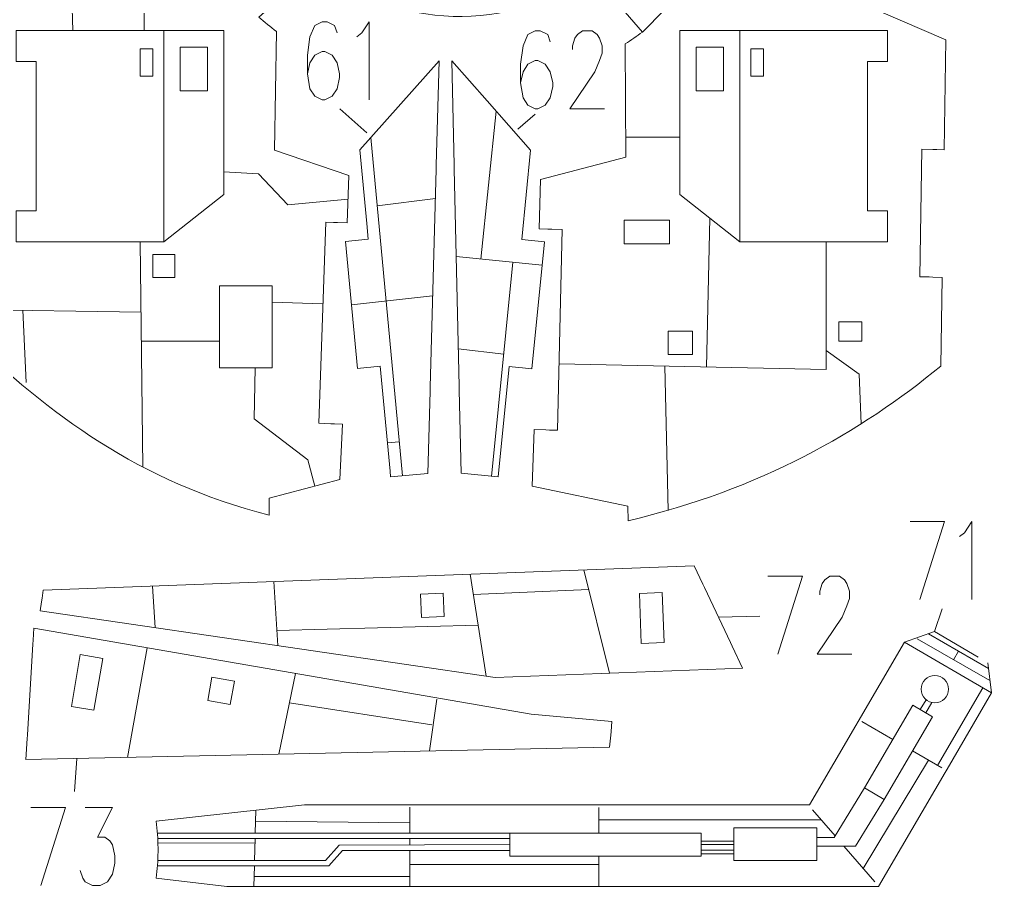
# Model space of a CAD drawing. Header units: millimetres. Extents: x -176 to 176, y -135 to 136.
# Drawn here: x 35 to 176.2, y -133.9 to -8 of the extents above; entities that cross this region are included whole.
import ezdxf

# ---------------------------------------------------------------- set-up
doc = ezdxf.new("R2010")
doc.units = ezdxf.units.MM
doc.header["$MEASUREMENT"] = 0
doc.layers.add('Layer 1', color=7, linetype='Continuous')

msp = doc.modelspace()

# ---------------------------------------------------------------- linework, layer by layer
at = {"layer": 'Layer 1', "color": 5, "lineweight": 9}
for points in [[(52.5604, -16.2255), (54.4124, -16.2255), (54.4124, -12.2567), (52.5604, -12.2567), (52.5604, -16.2255)], [(58.3812, -18.3422), (62.3498, -18.3422), (62.3498, -11.9922), (58.3812, -11.9922), (58.3812, -18.3422)], [(133.2897, -18.3422), (137.2583, -18.3422), (137.2583, -11.9922), (133.2897, -11.9922), (133.2897, -18.3422)], [(141.2271, -16.2255), (143.0791, -16.2255), (143.0791, -12.2567), (141.2271, -12.2567), (141.2271, -16.2255)], [(54.4112, -45.4492), (57.5862, -45.4492), (57.5862, -42.142), (54.4112, -42.142), (54.4112, -45.4492)], [(154.0268, -54.7098), (157.334, -54.7098), (157.334, -51.9316), (154.0268, -51.9316), (154.0268, -54.7098)], [(129.2221, -56.6568), (132.7855, -56.6568), (132.7855, -53.2626), (129.2221, -53.2626), (129.2221, -56.6568)]]:
    msp.add_lwpolyline(points, close=True, dxfattribs=at)
at = {"layer": 'Layer 1', "color": 1, "lineweight": 9}
for points in [[(122.8206, -40.5875), (129.4352, -40.5875), (129.4352, -37.1479), (122.8206, -37.1479), (122.8206, -40.5875)], [(64.0832, -58.5791), (71.756, -58.5791), (71.756, -46.6729), (64.0832, -46.6729), (64.0832, -58.5791)], [(138.7848, -130.1637), (150.8234, -130.1637), (150.8234, -125.4013), (138.7848, -125.4013), (138.7848, -130.1637)]]:
    msp.add_lwpolyline(points, close=True, dxfattribs=at)
msp.add_ellipse((167.9446, -105.2612), major_axis=(0, 1.9844), ratio=1, dxfattribs=at)
at = {"layer": 'Layer 1', "lineweight": 9}
for points, knots in [([(29.6059, 72.1408), (29.6059, 72.1408), (28.2142, 72.146), (28.2142, 72.146), (28.2142, 72.146), (28.2142, 72.146), (28.145, 62.8944), (28.145, 62.8944), (28.145, 62.8944), (28.145, 62.8944), (59.8657, 46.4313), (59.8657, 46.4313), (59.8657, 46.4313), (62.3753, 51.1569), (65.7219, 55.3896), (69.7406, 58.9222), (69.7406, 58.9222), (69.7406, 58.9222), (76.99, 50.5553), (76.99, 50.5553), (76.99, 50.5553), (64.4465, 39.466), (62.0916, 20.8043), (71.5188, 6.9679), (71.5188, 6.9679), (71.5188, 6.9679), (62.4633, 0.5986), (62.4633, 0.5986), (62.4633, 0.5986), (61.3093, 2.2802), (60.2726, 4.0397), (59.3612, 5.8641), (59.3612, 5.8641), (59.3612, 5.8641), (28.0161, -7.7834), (28.0161, -7.7834), (28.0161, -7.7834), (28.0161, -7.7834), (27.7834, -22.8261), (27.7834, -22.8261), (27.7834, -22.8261), (27.7834, -22.8261), (31.4616, -22.9497), (31.4616, -22.9497), (31.4616, -22.9497), (31.4616, -22.9497), (30.8392, -41.4668), (30.8392, -41.4668), (30.8392, -41.4668), (30.8392, -41.4668), (29.449, -41.4201), (29.449, -41.4201)], [0, 0, 0, 0, 0.07142857, 0.07142857, 0.07142857, 0.07142857, 0.14285714, 0.14285714, 0.14285714, 0.14285714, 0.21428571, 0.21428571, 0.21428571, 0.21428571, 0.28571429, 0.28571429, 0.28571429, 0.28571429, 0.35714286, 0.35714286, 0.35714286, 0.35714286, 0.42857143, 0.42857143, 0.42857143, 0.42857143, 0.5, 0.5, 0.5, 0.5, 0.57142857, 0.57142857, 0.57142857, 0.57142857, 0.64285714, 0.64285714, 0.64285714, 0.64285714, 0.71428571, 0.71428571, 0.71428571, 0.71428571, 0.78571429, 0.78571429, 0.78571429, 0.78571429, 0.85714286, 0.85714286, 0.85714286, 0.85714286, 1, 1, 1, 1]), ([(168.2362, -26.8958), (168.2362, -26.8958), (169.298, -26.9315), (169.298, -26.9315), (169.298, -26.9315), (169.298, -26.9315), (169.545, -10.9596), (169.545, -10.9596), (169.545, -10.9596), (169.545, -10.9596), (137.0921, 3.1008), (137.0921, 3.1008), (137.0921, 3.1008), (136.4319, 1.9852), (135.7229, 0.8991), (134.9674, -0.1542), (134.9674, -0.1542), (134.9674, -0.1542), (126.1698, 6.5769), (126.1698, 6.5769), (126.1698, 6.5769), (135.1253, 19.3494), (134.0107, 36.6116), (123.4644, 48.1057), (123.4644, 48.1057), (123.4644, 48.1057), (131.7478, 55.4514), (131.7478, 55.4514), (131.7478, 55.4514), (134.551, 52.3683), (136.9055, 48.904), (138.7407, 45.1629), (138.7407, 45.1629), (138.7407, 45.1629), (174.7531, 61.1129), (174.7531, 61.1129), (174.7531, 61.1129), (174.7531, 61.1129), (174.7918, 71.6063), (174.7918, 71.6063), (174.7918, 71.6063), (174.7918, 71.6063), (173.4923, 71.6111), (173.4923, 71.6111)], [0, 0, 0, 0, 0.08333333, 0.08333333, 0.08333333, 0.08333333, 0.16666667, 0.16666667, 0.16666667, 0.16666667, 0.25, 0.25, 0.25, 0.25, 0.33333333, 0.33333333, 0.33333333, 0.33333333, 0.41666667, 0.41666667, 0.41666667, 0.41666667, 0.5, 0.5, 0.5, 0.5, 0.58333333, 0.58333333, 0.58333333, 0.58333333, 0.66666667, 0.66666667, 0.66666667, 0.66666667, 0.75, 0.75, 0.75, 0.75, 0.83333333, 0.83333333, 0.83333333, 0.83333333, 1, 1, 1, 1]), ([(81.197, -37.5037), (81.197, -37.5037), (82.6389, -37.5522), (82.6389, -37.5522), (82.6389, -37.5522), (82.6389, -37.5522), (82.871, -30.6482), (82.871, -30.6482), (82.871, -30.6482), (82.871, -30.6482), (72.0952, -26.9554), (72.0952, -26.9554), (72.0952, -26.9554), (72.0952, -26.9554), (72.3615, -9.738), (72.3615, -9.738), (72.3615, -9.738), (71.476, -9.0722), (70.6158, -8.3733), (69.7827, -7.6429), (69.7827, -7.6429), (69.7827, -7.6429), (78.1531, -0.22), (78.1531, -0.22), (78.1531, -0.22), (89.7511, -9.5469), (106.1161, -10.0399), (118.2391, -1.4062), (118.2391, -1.4062), (118.2391, -1.4062), (125.4854, -9.822), (125.4854, -9.822), (125.4854, -9.822), (124.6787, -10.4247), (123.8517, -10.9996), (123.0059, -11.5459), (123.0059, -11.5459), (123.0059, -11.5459), (123.1003, -27.9805), (123.1003, -27.9805), (123.1003, -27.9805), (123.1003, -27.9805), (110.6803, -31.2559), (110.6803, -31.2559), (110.6803, -31.2559), (110.6803, -31.2559), (110.5039, -38.3965), (110.5039, -38.3965), (110.5039, -38.3965), (110.5039, -38.3965), (111.7584, -38.4275), (111.7584, -38.4275)], [0, 0, 0, 0, 0.07142857, 0.07142857, 0.07142857, 0.07142857, 0.14285714, 0.14285714, 0.14285714, 0.14285714, 0.21428571, 0.21428571, 0.21428571, 0.21428571, 0.28571429, 0.28571429, 0.28571429, 0.28571429, 0.35714286, 0.35714286, 0.35714286, 0.35714286, 0.42857143, 0.42857143, 0.42857143, 0.42857143, 0.5, 0.5, 0.5, 0.5, 0.57142857, 0.57142857, 0.57142857, 0.57142857, 0.64285714, 0.64285714, 0.64285714, 0.64285714, 0.71428571, 0.71428571, 0.71428571, 0.71428571, 0.78571429, 0.78571429, 0.78571429, 0.78571429, 0.85714286, 0.85714286, 0.85714286, 0.85714286, 1, 1, 1, 1]), ([(95.5625, -29.1734), (95.5625, -29.1734), (95.9828, -14.018), (95.9828, -14.018), (95.9828, -14.018), (95.9828, -14.018), (84.4696, -26.9167), (84.4696, -26.9167), (84.4696, -26.9167), (84.4696, -26.9167), (85.4721, -37.6081), (85.4721, -37.6081), (85.4721, -37.6081), (85.4721, -37.6081), (85.6889, -39.92), (85.6889, -39.92), (85.6889, -39.92), (85.6889, -39.92), (82.4014, -40.2282), (82.4014, -40.2282), (82.4014, -40.2282), (82.4014, -40.2282), (84.1311, -58.6748), (84.1311, -58.6748), (84.1311, -58.6748), (84.1311, -58.6748), (85.495, -58.5469), (85.495, -58.5469)], [0, 0, 0, 0, 0.125, 0.125, 0.125, 0.125, 0.25, 0.25, 0.25, 0.25, 0.375, 0.375, 0.375, 0.375, 0.5, 0.5, 0.5, 0.5, 0.625, 0.625, 0.625, 0.625, 0.75, 0.75, 0.75, 0.75, 1, 1, 1, 1]), ([(108.066, -58.5863), (108.066, -58.5863), (109.4292, -58.7215), (109.4292, -58.7215), (109.4292, -58.7215), (109.4292, -58.7215), (111.2581, -40.2813), (111.2581, -40.2813), (111.2581, -40.2813), (111.2581, -40.2813), (107.9722, -39.9554), (107.9722, -39.9554), (107.9722, -39.9554), (107.9722, -39.9554), (109.2615, -26.9565), (109.2615, -26.9565), (109.2615, -26.9565), (109.2615, -26.9565), (102.9614, -19.8206), (102.9614, -19.8206), (102.9614, -19.8206), (102.9614, -19.8206), (97.8178, -13.9944), (97.8178, -13.9944), (97.8178, -13.9944), (97.8178, -13.9944), (98.157, -29.1733), (98.157, -29.1733)], [0, 0, 0, 0, 0.125, 0.125, 0.125, 0.125, 0.25, 0.25, 0.25, 0.25, 0.375, 0.375, 0.375, 0.375, 0.5, 0.5, 0.5, 0.5, 0.625, 0.625, 0.625, 0.625, 0.75, 0.75, 0.75, 0.75, 1, 1, 1, 1]), ([(167.1065, -45.396), (167.1065, -45.396), (165.7635, -45.3508), (165.7635, -45.3508), (165.7635, -45.3508), (165.7635, -45.3508), (166.05, -26.8224), (166.05, -26.8224), (166.05, -26.8224), (166.05, -26.8224), (167.6741, -26.877), (167.6741, -26.877)], [0, 0, 0, 0, 0.25, 0.25, 0.25, 0.25, 0.5, 0.5, 0.5, 0.5, 1, 1, 1, 1]), ([(80.2306, -66.7116), (80.2306, -66.7116), (78.5254, -66.6364), (78.5254, -66.6364), (78.5254, -66.6364), (78.5254, -66.6364), (79.5065, -37.4469), (79.5065, -37.4469), (79.5065, -37.4469), (79.5065, -37.4469), (80.6352, -37.4848), (80.6352, -37.4848)], [0, 0, 0, 0, 0.25, 0.25, 0.25, 0.25, 0.5, 0.5, 0.5, 0.5, 1, 1, 1, 1]), ([(112.3204, -38.4414), (112.3204, -38.4414), (113.8643, -38.4795), (113.8643, -38.4795), (113.8643, -38.4795), (113.8643, -38.4795), (113.1435, -67.6664), (113.1435, -67.6664), (113.1435, -67.6664), (113.1435, -67.6664), (112.0227, -67.6287), (112.0227, -67.6287)], [0, 0, 0, 0, 0.25, 0.25, 0.25, 0.25, 0.5, 0.5, 0.5, 0.5, 1, 1, 1, 1]), ([(28.8871, -41.4012), (28.8871, -41.4012), (27.4969, -41.3545), (27.4969, -41.3545), (27.4969, -41.3545), (27.4969, -41.3545), (27.3064, -53.6751), (27.3064, -53.6751), (27.3064, -53.6751), (39.3225, -65.3662), (52.4088, -75.1355), (71.275, -79.9955), (71.275, -79.9955), (71.275, -79.9955), (71.3131, -77.5298), (71.3131, -77.5298), (71.3131, -77.5298), (71.3131, -77.5298), (81.5816, -74.8217), (81.5816, -74.8217), (81.5816, -74.8217), (81.5816, -74.8217), (81.9357, -66.7867), (81.9357, -66.7867), (81.9357, -66.7867), (81.9357, -66.7867), (80.7922, -66.7363), (80.7922, -66.7363)], [0, 0, 0, 0, 0.125, 0.125, 0.125, 0.125, 0.25, 0.25, 0.25, 0.25, 0.375, 0.375, 0.375, 0.375, 0.5, 0.5, 0.5, 0.5, 0.625, 0.625, 0.625, 0.625, 0.75, 0.75, 0.75, 0.75, 1, 1, 1, 1]), ([(111.4608, -67.6099), (111.4608, -67.6099), (109.778, -67.5533), (109.778, -67.5533), (109.778, -67.5533), (109.778, -67.5533), (109.5022, -75.7603), (109.5022, -75.7603), (109.5022, -75.7603), (109.5022, -75.7603), (123.3916, -78.6708), (123.3916, -78.6708), (123.3916, -78.6708), (123.3916, -78.6708), (123.4039, -80.8015), (123.4039, -80.8015), (123.4039, -80.8015), (142.6577, -76.2701), (157.1656, -67.9188), (168.8125, -58.3273), (168.8125, -58.3273), (168.8125, -58.3273), (169.0115, -45.46), (169.0115, -45.46), (169.0115, -45.46), (169.0115, -45.46), (167.6685, -45.4148), (167.6685, -45.4148)], [0, 0, 0, 0, 0.125, 0.125, 0.125, 0.125, 0.25, 0.25, 0.25, 0.25, 0.375, 0.375, 0.375, 0.375, 0.5, 0.5, 0.5, 0.5, 0.625, 0.625, 0.625, 0.625, 0.75, 0.75, 0.75, 0.75, 1, 1, 1, 1]), ([(86.0548, -58.4944), (86.0548, -58.4944), (87.4187, -58.3665), (87.4187, -58.3665), (87.4187, -58.3665), (87.4187, -58.3665), (88.8474, -73.6019), (88.8474, -73.6019), (88.8474, -73.6019), (88.8474, -73.6019), (88.9241, -74.4205), (88.9241, -74.4205), (88.9241, -74.4205), (88.9241, -74.4205), (94.3217, -73.9143), (94.3217, -73.9143), (94.3217, -73.9143), (94.3217, -73.9143), (94.6534, -61.9545), (94.6534, -61.9545)], [0, 0, 0, 0, 0.16666667, 0.16666667, 0.16666667, 0.16666667, 0.33333333, 0.33333333, 0.33333333, 0.33333333, 0.5, 0.5, 0.5, 0.5, 0.66666667, 0.66666667, 0.66666667, 0.66666667, 1, 1, 1, 1]), ([(98.8869, -61.8339), (98.8869, -61.8339), (99.1567, -73.9089), (99.1567, -73.9089), (99.1567, -73.9089), (99.1567, -73.9089), (104.5516, -74.4439), (104.5516, -74.4439), (104.5516, -74.4439), (104.5516, -74.4439), (106.1433, -58.3956), (106.1433, -58.3956), (106.1433, -58.3956), (106.1433, -58.3956), (107.5066, -58.5308), (107.5066, -58.5308)], [0, 0, 0, 0, 0.2, 0.2, 0.2, 0.2, 0.4, 0.4, 0.4, 0.4, 0.6, 0.6, 0.6, 0.6, 1, 1, 1, 1]), ([(134.2684, -89.9912), (134.2684, -89.9912), (133.0247, -87.3493), (133.0247, -87.3493), (133.0247, -87.3493), (133.0247, -87.3493), (38.4977, -90.8984), (38.4977, -90.8984), (38.4977, -90.8984), (38.4977, -90.8984), (38.3327, -92.0222), (38.3327, -92.0222)], [0, 0, 0, 0, 0.25, 0.25, 0.25, 0.25, 0.5, 0.5, 0.5, 0.5, 1, 1, 1, 1]), ([(93.2917, -91.451), (93.2917, -91.451), (96.5685, -91.3277), (96.5685, -91.3277), (96.5685, -91.3277), (96.5685, -91.3277), (96.6964, -94.726), (96.6964, -94.726), (96.6964, -94.726), (96.6964, -94.726), (93.4196, -94.8492), (93.4196, -94.8492), (93.4196, -94.8492), (93.4196, -94.8492), (93.2917, -91.451), (93.2917, -91.451)], [0, 0, 0, 0, 0.2, 0.2, 0.2, 0.2, 0.4, 0.4, 0.4, 0.4, 0.6, 0.6, 0.6, 0.6, 1, 1, 1, 1]), ([(125.0451, -91.3603), (125.0451, -91.3603), (128.3777, -91.2339), (128.3777, -91.2339), (128.3777, -91.2339), (128.3777, -91.2339), (128.6528, -98.4885), (128.6528, -98.4885), (128.6528, -98.4885), (128.6528, -98.4885), (125.3202, -98.6148), (125.3202, -98.6148), (125.3202, -98.6148), (125.3202, -98.6148), (125.0451, -91.3603), (125.0451, -91.3603)], [0, 0, 0, 0, 0.2, 0.2, 0.2, 0.2, 0.4, 0.4, 0.4, 0.4, 0.6, 0.6, 0.6, 0.6, 1, 1, 1, 1]), ([(138.2689, -98.4893), (138.2689, -98.4893), (134.5162, -90.5176), (134.5162, -90.5176), (134.5162, -90.5176), (134.5162, -90.5176), (138.2689, -98.4893), (138.2689, -98.4893)], [0, 0, 0, 0, 0.33333333, 0.33333333, 0.33333333, 0.33333333, 1, 1, 1, 1]), ([(38.251, -92.5784), (38.251, -92.5784), (38.0616, -93.8682), (38.0616, -93.8682), (38.0616, -93.8682), (38.0616, -93.8682), (104.0954, -103.5654), (104.0954, -103.5654), (104.0954, -103.5654), (104.0954, -103.5654), (140.0223, -102.214), (140.0223, -102.214), (140.0223, -102.214), (140.0223, -102.214), (138.5167, -99.0157), (138.5167, -99.0157)], [0, 0, 0, 0, 0.2, 0.2, 0.2, 0.2, 0.4, 0.4, 0.4, 0.4, 0.6, 0.6, 0.6, 0.6, 1, 1, 1, 1]), ([(120.9442, -111.3957), (120.9442, -111.3957), (121.0752, -109.9595), (121.0752, -109.9595), (121.0752, -109.9595), (121.0752, -109.9595), (109.3375, -108.8889), (109.3375, -108.8889), (109.3375, -108.8889), (109.3375, -108.8889), (37.1449, -96.4149), (37.1449, -96.4149), (37.1449, -96.4149), (37.1449, -96.4149), (37.0385, -98.14), (37.0385, -98.14), (37.0385, -98.14), (37.0385, -98.14), (37.1449, -96.4149), (37.1449, -96.4149)], [0, 0, 0, 0, 0.16666667, 0.16666667, 0.16666667, 0.16666667, 0.33333333, 0.33333333, 0.33333333, 0.33333333, 0.5, 0.5, 0.5, 0.5, 0.66666667, 0.66666667, 0.66666667, 0.66666667, 1, 1, 1, 1]), ([(174.2325, -100.6103), (174.2325, -100.6103), (167.8876, -96.9059), (167.8876, -96.9059), (167.8876, -96.9059), (167.8876, -96.9059), (163.5528, -98.4238), (163.5528, -98.4238), (163.5528, -98.4238), (163.5528, -98.4238), (149.7426, -122.0556), (149.7426, -122.0556), (149.7426, -122.0556), (149.7426, -122.0556), (76.4289, -122.0556), (76.4289, -122.0556), (76.4289, -122.0556), (76.4289, -122.0556), (54.9036, -124.444), (54.9036, -124.444)], [0, 0, 0, 0, 0.16666667, 0.16666667, 0.16666667, 0.16666667, 0.33333333, 0.33333333, 0.33333333, 0.33333333, 0.5, 0.5, 0.5, 0.5, 0.66666667, 0.66666667, 0.66666667, 0.66666667, 1, 1, 1, 1]), ([(42.6032, -107.8011), (42.6032, -107.8011), (43.8518, -100.2144), (43.8518, -100.2144), (43.8518, -100.2144), (43.8518, -100.2144), (47.1597, -100.8012), (47.1597, -100.8012), (47.1597, -100.8012), (47.1597, -100.8012), (45.8238, -108.3311), (45.8238, -108.3311), (45.8238, -108.3311), (45.8238, -108.3311), (42.6032, -107.8011), (42.6032, -107.8011)], [0, 0, 0, 0, 0.2, 0.2, 0.2, 0.2, 0.4, 0.4, 0.4, 0.4, 0.6, 0.6, 0.6, 0.6, 1, 1, 1, 1]), ([(169.7253, -116.861), (169.7253, -116.861), (176.1856, -105.8063), (176.1856, -105.8063), (176.1856, -105.8063), (176.1856, -105.8063), (175.6354, -101.4294), (175.6354, -101.4294)], [0, 0, 0, 0, 0.33333333, 0.33333333, 0.33333333, 0.33333333, 1, 1, 1, 1]), ([(66.2429, -104.1089), (66.2429, -104.1089), (65.6406, -107.5041), (65.6406, -107.5041), (65.6406, -107.5041), (65.6406, -107.5041), (62.3725, -106.9242), (62.3725, -106.9242), (62.3725, -106.9242), (62.3725, -106.9242), (62.9749, -103.5292), (62.9749, -103.5292), (62.9749, -103.5292), (62.9749, -103.5292), (66.2429, -104.1089), (66.2429, -104.1089)], [0, 0, 0, 0, 0.2, 0.2, 0.2, 0.2, 0.4, 0.4, 0.4, 0.4, 0.6, 0.6, 0.6, 0.6, 1, 1, 1, 1]), ([(164.7489, -107.587), (164.7489, -107.587), (167.6106, -109.2593), (167.6106, -109.2593), (167.6106, -109.2593), (167.6106, -109.2593), (160.5948, -121.2645), (160.5948, -121.2645), (160.5948, -121.2645), (160.5948, -121.2645), (157.7331, -119.5922), (157.7331, -119.5922), (157.7331, -119.5922), (157.7331, -119.5922), (164.7489, -107.587), (164.7489, -107.587)], [0, 0, 0, 0, 0.2, 0.2, 0.2, 0.2, 0.4, 0.4, 0.4, 0.4, 0.6, 0.6, 0.6, 0.6, 1, 1, 1, 1]), ([(36.1559, -112.4484), (36.1559, -112.4484), (35.9694, -115.4723), (35.9694, -115.4723), (35.9694, -115.4723), (35.9694, -115.4723), (120.7347, -113.6933), (120.7347, -113.6933), (120.7347, -113.6933), (120.7347, -113.6933), (120.8931, -111.9556), (120.8931, -111.9556)], [0, 0, 0, 0, 0.25, 0.25, 0.25, 0.25, 0.5, 0.5, 0.5, 0.5, 1, 1, 1, 1]), ([(119.4545, -133.9291), (119.4545, -133.9291), (159.7508, -133.9291), (159.7508, -133.9291), (159.7508, -133.9291), (159.7508, -133.9291), (169.4416, -117.3464), (169.4416, -117.3464)], [0, 0, 0, 0, 0.33333333, 0.33333333, 0.33333333, 0.33333333, 1, 1, 1, 1]), ([(106.2473, -129.4919), (106.2473, -129.4919), (106.2473, -126.1878), (106.2473, -126.1878), (106.2473, -126.1878), (106.2473, -126.1878), (134.0309, -126.1878), (134.0309, -126.1878), (134.0309, -126.1878), (134.0309, -126.1878), (134.0309, -129.4919), (134.0309, -129.4919), (134.0309, -129.4919), (134.0309, -129.4919), (106.2473, -129.4919), (106.2473, -129.4919)], [0, 0, 0, 0, 0.2, 0.2, 0.2, 0.2, 0.4, 0.4, 0.4, 0.4, 0.6, 0.6, 0.6, 0.6, 1, 1, 1, 1]), ([(54.9036, -132.7262), (54.9036, -132.7262), (65.1454, -133.9291), (65.1454, -133.9291), (65.1454, -133.9291), (65.1454, -133.9291), (118.8923, -133.9291), (118.8923, -133.9291)], [0, 0, 0, 0, 0.33333333, 0.33333333, 0.33333333, 0.33333333, 1, 1, 1, 1])]:
    msp.add_open_spline(points, degree=3, knots=knots, dxfattribs=at)
at = {"layer": 'Layer 1', "color": 5, "lineweight": 9}
for points in [[(53.1259, 3.1493), (53.1259, 3.1493), (53.1259, -9.6109), (53.1259, -9.6109)], [(125.4854, -9.822), (125.4854, -9.822), (134.9674, -0.1542), (134.9674, -0.1542)], [(42.7849, -9.6109), (42.7849, -9.6109), (42.5492, -1.4557), (42.5492, -1.4557)], [(102.0554, -42.7854), (102.0554, -42.7854), (104.268, -21.3003), (104.268, -21.3003)], [(86.0511, -25.1449), (86.0511, -25.1449), (90.6571, -74.2579), (90.6571, -74.2579)], [(123.0839, -25.1083), (123.0839, -25.1083), (130.9086, -25.1083), (130.9086, -25.1083)], [(86.9805, -35.0548), (86.9805, -35.0548), (95.4291, -33.9836), (95.4291, -33.9836)], [(135.2743, -36.863), (135.2743, -36.863), (134.8188, -58.4777), (134.8188, -58.4777)], [(52.5741, -40.3026), (52.5741, -40.3026), (52.9562, -73.0166), (52.9562, -73.0166)], [(98.4533, -42.4282), (98.4533, -42.4282), (110.9226, -43.6648), (110.9226, -43.6648)], [(106.6795, -43.2439), (106.6795, -43.2439), (103.5949, -74.349), (103.5949, -74.349)], [(71.756, -49.0539), (71.756, -49.0539), (79.1081, -49.301), (79.1081, -49.301)], [(83.2663, -49.4515), (83.2663, -49.4515), (95.0368, -48.1316), (95.0368, -48.1316)], [(52.6933, -50.503), (52.6933, -50.503), (27.3616, -50.1113), (27.3616, -50.1113)], [(35.5131, -50.2373), (35.5131, -50.2373), (36.038, -60.6956), (36.038, -60.6956)], [(52.7428, -54.7388), (52.7428, -54.7388), (64.0831, -54.7388), (64.0831, -54.7388)], [(105.353, -56.6204), (105.353, -56.6204), (98.7523, -55.8095), (98.7523, -55.8095)], [(128.7595, -58.3499), (128.7595, -58.3499), (129.2504, -79.2888), (129.2504, -79.2888)], [(90.1936, -69.3147), (90.1936, -69.3147), (88.4607, -69.4772), (88.4607, -69.4772)], [(100.4716, -88.5737), (100.4716, -88.5737), (102.8261, -103.3789), (102.8261, -103.3789)], [(117.0095, -87.9517), (117.0095, -87.9517), (120.7052, -102.9406), (120.7052, -102.9406)], [(54.3586, -90.3082), (54.3586, -90.3082), (54.7264, -96.3154), (54.7264, -96.3154)], [(71.9632, -89.6461), (71.9632, -89.6461), (72.5338, -98.9305), (72.5338, -98.9305)], [(100.9421, -91.532), (100.9421, -91.532), (117.7074, -90.7818), (117.7074, -90.7818)], [(72.3986, -96.7291), (72.3986, -96.7291), (101.6489, -95.9763), (101.6489, -95.9763)], [(167.0248, -97.208), (167.0248, -97.208), (175.7375, -102.2408), (175.7375, -102.2408)], [(175.9478, -104.0194), (175.9478, -104.0194), (165.3952, -97.9425), (165.3952, -97.9425)], [(53.5616, -99.2514), (53.5616, -99.2514), (50.7249, -115.1626), (50.7249, -115.1626)], [(171.3812, -99.7244), (171.3812, -99.7244), (170.6611, -100.9749), (170.6611, -100.9749)], [(75.1215, -102.9767), (75.1215, -102.9767), (72.6923, -114.7015), (72.6923, -114.7015)], [(168.3557, -116.34), (168.3557, -116.34), (174.9377, -105.077), (174.9377, -105.077)], [(74.2334, -107.2633), (74.2334, -107.2633), (94.9135, -110.4198), (94.9135, -110.4198)], [(95.621, -106.6944), (95.621, -106.6944), (94.5611, -114.2212), (94.5611, -114.2212)], [(166.6769, -106.788), (166.6769, -106.788), (165.8381, -108.2234), (165.8381, -108.2234)], [(167.5142, -107.1988), (167.5142, -107.1988), (166.6412, -108.6927), (166.6412, -108.6927)], [(157.3397, -109.9558), (157.3397, -109.9558), (161.8403, -112.5641), (161.8403, -112.5641)], [(164.708, -114.2261), (164.708, -114.2261), (168.9814, -116.7027), (168.9814, -116.7027)], [(167.0081, -115.559), (167.0081, -115.559), (157.5661, -131.2879), (157.5661, -131.2879)], [(91.7229, -122.3912), (91.7229, -122.3912), (91.7229, -126.1837), (91.7229, -126.1837)], [(119.1734, -122.4574), (119.1734, -122.4574), (119.1734, -126.1878), (119.1734, -126.1878)], [(150.1959, -122.7881), (150.1959, -122.7881), (153.4735, -126.5681), (153.4735, -126.5681)], [(69.3603, -122.8399), (69.3603, -122.8399), (69.2723, -126.1773), (69.2723, -126.1773)], [(91.7229, -124.6731), (91.7229, -124.6731), (69.318, -124.4447), (69.318, -124.4447)], [(151.4512, -124.2358), (151.4512, -124.2358), (119.1734, -124.2358), (119.1734, -124.2358)], [(69.2522, -126.9393), (69.2522, -126.9393), (69.1673, -130.1586), (69.1673, -130.1586)], [(91.7229, -126.9457), (91.7229, -126.9457), (91.7229, -127.8831), (91.7229, -127.8831)], [(69.2335, -127.6496), (69.2335, -127.6496), (55.1476, -127.5834), (55.1476, -127.5834)], [(138.7848, -127.3194), (138.7848, -127.3194), (134.0309, -127.3194), (134.0309, -127.3194)], [(134.0309, -127.8398), (134.0309, -127.8398), (138.7848, -127.8398), (138.7848, -127.8398)], [(154.7558, -128.047), (154.7558, -128.047), (159.2579, -133.2392), (159.2579, -133.2392)], [(91.7229, -128.6758), (91.7229, -128.6758), (91.7229, -133.9291), (91.7229, -133.9291)], [(119.1734, -129.4919), (119.1734, -129.4919), (119.1734, -133.9291), (119.1734, -133.9291)], [(134.0309, -128.6421), (134.0309, -128.6421), (138.7848, -128.6421), (138.7848, -128.6421)], [(138.7848, -129.1713), (138.7848, -129.1713), (134.0309, -129.1713), (134.0309, -129.1713)], [(69.1472, -130.9204), (69.1472, -130.9204), (69.0679, -133.9291), (69.0679, -133.9291)], [(91.7229, -130.7254), (91.7229, -130.7254), (119.1734, -130.7254), (119.1734, -130.7254)], [(69.107, -132.4479), (69.107, -132.4479), (91.7229, -132.4479), (91.7229, -132.4479)]]:
    msp.add_open_spline(points, degree=3, dxfattribs=at)
at = {"layer": 'Layer 1', "color": 1, "lineweight": 9}
for points, knots in [([(81.1585, -9.953), (81.1585, -9.953), (80.803, -8.8848), (80.803, -8.8848), (80.803, -8.8848), (80.803, -8.8848), (79.7257, -8.3346), (79.7257, -8.3346), (79.7257, -8.3346), (79.7257, -8.3346), (79.0039, -8.3346), (79.0039, -8.3346), (79.0039, -8.3346), (79.0039, -8.3346), (77.9266, -8.8848), (77.9266, -8.8848), (77.9266, -8.8848), (77.9266, -8.8848), (77.2155, -10.5033), (77.2155, -10.5033), (77.2155, -10.5033), (77.2155, -10.5033), (76.8492, -13.1901), (76.8492, -13.1901), (76.8492, -13.1901), (76.8492, -13.1901), (76.8492, -15.8931), (76.8492, -15.8931), (76.8492, -15.8931), (76.8492, -15.8931), (77.2155, -18.0457), (77.2155, -18.0457), (77.2155, -18.0457), (77.2155, -18.0457), (77.9266, -19.1301), (77.9266, -19.1301), (77.9266, -19.1301), (77.9266, -19.1301), (79.0039, -19.6643), (79.0039, -19.6643), (79.0039, -19.6643), (79.0039, -19.6643), (79.3702, -19.6643), (79.3702, -19.6643), (79.3702, -19.6643), (79.3702, -19.6643), (80.4475, -19.1301), (80.4475, -19.1301), (80.4475, -19.1301), (80.4475, -19.1301), (81.1585, -18.0457), (81.1585, -18.0457), (81.1585, -18.0457), (81.1585, -18.0457), (81.5248, -16.4272), (81.5248, -16.4272), (81.5248, -16.4272), (81.5248, -16.4272), (81.5248, -15.8931), (81.5248, -15.8931), (81.5248, -15.8931), (81.5248, -15.8931), (81.1585, -14.2745), (81.1585, -14.2745), (81.1585, -14.2745), (81.1585, -14.2745), (80.4475, -13.1901), (80.4475, -13.1901), (80.4475, -13.1901), (80.4475, -13.1901), (79.3702, -12.656), (79.3702, -12.656), (79.3702, -12.656), (79.3702, -12.656), (79.0039, -12.656), (79.0039, -12.656), (79.0039, -12.656), (79.0039, -12.656), (77.9266, -13.1901), (77.9266, -13.1901), (77.9266, -13.1901), (77.9266, -13.1901), (77.2155, -14.2745), (77.2155, -14.2745), (77.2155, -14.2745), (77.2155, -14.2745), (76.8492, -15.8931), (76.8492, -15.8931)], [0, 0, 0, 0, 0.04347826, 0.04347826, 0.04347826, 0.04347826, 0.08695652, 0.08695652, 0.08695652, 0.08695652, 0.13043478, 0.13043478, 0.13043478, 0.13043478, 0.17391304, 0.17391304, 0.17391304, 0.17391304, 0.2173913, 0.2173913, 0.2173913, 0.2173913, 0.26086957, 0.26086957, 0.26086957, 0.26086957, 0.30434783, 0.30434783, 0.30434783, 0.30434783, 0.34782609, 0.34782609, 0.34782609, 0.34782609, 0.39130435, 0.39130435, 0.39130435, 0.39130435, 0.43478261, 0.43478261, 0.43478261, 0.43478261, 0.47826087, 0.47826087, 0.47826087, 0.47826087, 0.52173913, 0.52173913, 0.52173913, 0.52173913, 0.56521739, 0.56521739, 0.56521739, 0.56521739, 0.60869565, 0.60869565, 0.60869565, 0.60869565, 0.65217391, 0.65217391, 0.65217391, 0.65217391, 0.69565217, 0.69565217, 0.69565217, 0.69565217, 0.73913043, 0.73913043, 0.73913043, 0.73913043, 0.7826087, 0.7826087, 0.7826087, 0.7826087, 0.82608696, 0.82608696, 0.82608696, 0.82608696, 0.86956522, 0.86956522, 0.86956522, 0.86956522, 0.91304348, 0.91304348, 0.91304348, 0.91304348, 1, 1, 1, 1]), ([(84.035, -10.5033), (84.035, -10.5033), (84.7568, -9.953), (84.7568, -9.953), (84.7568, -9.953), (84.7568, -9.953), (85.8341, -8.3346), (85.8341, -8.3346), (85.8341, -8.3346), (85.8341, -8.3346), (85.8341, -19.6643), (85.8341, -19.6643)], [0, 0, 0, 0, 0.25, 0.25, 0.25, 0.25, 0.5, 0.5, 0.5, 0.5, 1, 1, 1, 1]), ([(34.5684, -40.3026), (34.5684, -40.3026), (55.9996, -40.3026), (55.9996, -40.3026), (55.9996, -40.3026), (55.9996, -40.3026), (55.9996, -9.6109), (55.9996, -9.6109), (55.9996, -9.6109), (55.9996, -9.6109), (34.5684, -9.6109), (34.5684, -9.6109), (34.5684, -9.6109), (34.5684, -9.6109), (34.5684, -14.1088), (34.5684, -14.1088), (34.5684, -14.1088), (34.5684, -14.1088), (37.4788, -14.1088), (37.4788, -14.1088), (37.4788, -14.1088), (37.4788, -14.1088), (37.4788, -35.8046), (37.4788, -35.8046), (37.4788, -35.8046), (37.4788, -35.8046), (34.5684, -35.8046), (34.5684, -35.8046), (34.5684, -35.8046), (34.5684, -35.8046), (34.5684, -40.3026), (34.5684, -40.3026)], [0, 0, 0, 0, 0.11111111, 0.11111111, 0.11111111, 0.11111111, 0.22222222, 0.22222222, 0.22222222, 0.22222222, 0.33333333, 0.33333333, 0.33333333, 0.33333333, 0.44444444, 0.44444444, 0.44444444, 0.44444444, 0.55555556, 0.55555556, 0.55555556, 0.55555556, 0.66666667, 0.66666667, 0.66666667, 0.66666667, 0.77777778, 0.77777778, 0.77777778, 0.77777778, 1, 1, 1, 1]), ([(55.9996, -9.6109), (55.9996, -9.6109), (64.7309, -9.6109), (64.7309, -9.6109), (64.7309, -9.6109), (64.7309, -9.6109), (64.7309, -33.4234), (64.7309, -33.4234), (64.7309, -33.4234), (64.7309, -33.4234), (55.9996, -40.3026), (55.9996, -40.3026)], [0, 0, 0, 0, 0.25, 0.25, 0.25, 0.25, 0.5, 0.5, 0.5, 0.5, 1, 1, 1, 1]), ([(112.0971, -11.2605), (112.0971, -11.2605), (111.7416, -10.1922), (111.7416, -10.1922), (111.7416, -10.1922), (111.7416, -10.1922), (110.6643, -9.6419), (110.6643, -9.6419), (110.6643, -9.6419), (110.6643, -9.6419), (109.9425, -9.6419), (109.9425, -9.6419), (109.9425, -9.6419), (109.9425, -9.6419), (108.8652, -10.1922), (108.8652, -10.1922), (108.8652, -10.1922), (108.8652, -10.1922), (108.1541, -11.8108), (108.1541, -11.8108), (108.1541, -11.8108), (108.1541, -11.8108), (107.7878, -14.4975), (107.7878, -14.4975), (107.7878, -14.4975), (107.7878, -14.4975), (107.7878, -17.2005), (107.7878, -17.2005), (107.7878, -17.2005), (107.7878, -17.2005), (108.1541, -19.3532), (108.1541, -19.3532), (108.1541, -19.3532), (108.1541, -19.3532), (108.8652, -20.4376), (108.8652, -20.4376), (108.8652, -20.4376), (108.8652, -20.4376), (109.9425, -20.9717), (109.9425, -20.9717), (109.9425, -20.9717), (109.9425, -20.9717), (110.3088, -20.9717), (110.3088, -20.9717), (110.3088, -20.9717), (110.3088, -20.9717), (111.3861, -20.4376), (111.3861, -20.4376), (111.3861, -20.4376), (111.3861, -20.4376), (112.0971, -19.3532), (112.0971, -19.3532), (112.0971, -19.3532), (112.0971, -19.3532), (112.4634, -17.7346), (112.4634, -17.7346), (112.4634, -17.7346), (112.4634, -17.7346), (112.4634, -17.2005), (112.4634, -17.2005), (112.4634, -17.2005), (112.4634, -17.2005), (112.0971, -15.582), (112.0971, -15.582), (112.0971, -15.582), (112.0971, -15.582), (111.3861, -14.4975), (111.3861, -14.4975), (111.3861, -14.4975), (111.3861, -14.4975), (110.3088, -13.9634), (110.3088, -13.9634), (110.3088, -13.9634), (110.3088, -13.9634), (109.9425, -13.9634), (109.9425, -13.9634), (109.9425, -13.9634), (109.9425, -13.9634), (108.8652, -14.4975), (108.8652, -14.4975), (108.8652, -14.4975), (108.8652, -14.4975), (108.1541, -15.582), (108.1541, -15.582), (108.1541, -15.582), (108.1541, -15.582), (107.7878, -17.2005), (107.7878, -17.2005)], [0, 0, 0, 0, 0.04347826, 0.04347826, 0.04347826, 0.04347826, 0.08695652, 0.08695652, 0.08695652, 0.08695652, 0.13043478, 0.13043478, 0.13043478, 0.13043478, 0.17391304, 0.17391304, 0.17391304, 0.17391304, 0.2173913, 0.2173913, 0.2173913, 0.2173913, 0.26086957, 0.26086957, 0.26086957, 0.26086957, 0.30434783, 0.30434783, 0.30434783, 0.30434783, 0.34782609, 0.34782609, 0.34782609, 0.34782609, 0.39130435, 0.39130435, 0.39130435, 0.39130435, 0.43478261, 0.43478261, 0.43478261, 0.43478261, 0.47826087, 0.47826087, 0.47826087, 0.47826087, 0.52173913, 0.52173913, 0.52173913, 0.52173913, 0.56521739, 0.56521739, 0.56521739, 0.56521739, 0.60869565, 0.60869565, 0.60869565, 0.60869565, 0.65217391, 0.65217391, 0.65217391, 0.65217391, 0.69565217, 0.69565217, 0.69565217, 0.69565217, 0.73913043, 0.73913043, 0.73913043, 0.73913043, 0.7826087, 0.7826087, 0.7826087, 0.7826087, 0.82608696, 0.82608696, 0.82608696, 0.82608696, 0.86956522, 0.86956522, 0.86956522, 0.86956522, 0.91304348, 0.91304348, 0.91304348, 0.91304348, 1, 1, 1, 1]), ([(115.3291, -12.3449), (115.3291, -12.3449), (115.3291, -11.8108), (115.3291, -11.8108), (115.3291, -11.8108), (115.3291, -11.8108), (115.6954, -10.7264), (115.6954, -10.7264), (115.6954, -10.7264), (115.6954, -10.7264), (116.0509, -10.1922), (116.0509, -10.1922), (116.0509, -10.1922), (116.0509, -10.1922), (116.7727, -9.6419), (116.7727, -9.6419), (116.7727, -9.6419), (116.7727, -9.6419), (118.2055, -9.6419), (118.2055, -9.6419), (118.2055, -9.6419), (118.2055, -9.6419), (118.9273, -10.1922), (118.9273, -10.1922), (118.9273, -10.1922), (118.9273, -10.1922), (119.2829, -10.7264), (119.2829, -10.7264), (119.2829, -10.7264), (119.2829, -10.7264), (119.6384, -11.8108), (119.6384, -11.8108), (119.6384, -11.8108), (119.6384, -11.8108), (119.6384, -12.879), (119.6384, -12.879), (119.6384, -12.879), (119.6384, -12.879), (119.2829, -13.9634), (119.2829, -13.9634), (119.2829, -13.9634), (119.2829, -13.9634), (118.5611, -15.582), (118.5611, -15.582), (118.5611, -15.582), (118.5611, -15.582), (114.9736, -20.9717), (114.9736, -20.9717), (114.9736, -20.9717), (114.9736, -20.9717), (120.0047, -20.9717), (120.0047, -20.9717)], [0, 0, 0, 0, 0.07142857, 0.07142857, 0.07142857, 0.07142857, 0.14285714, 0.14285714, 0.14285714, 0.14285714, 0.21428571, 0.21428571, 0.21428571, 0.21428571, 0.28571429, 0.28571429, 0.28571429, 0.28571429, 0.35714286, 0.35714286, 0.35714286, 0.35714286, 0.42857143, 0.42857143, 0.42857143, 0.42857143, 0.5, 0.5, 0.5, 0.5, 0.57142857, 0.57142857, 0.57142857, 0.57142857, 0.64285714, 0.64285714, 0.64285714, 0.64285714, 0.71428571, 0.71428571, 0.71428571, 0.71428571, 0.78571429, 0.78571429, 0.78571429, 0.78571429, 0.85714286, 0.85714286, 0.85714286, 0.85714286, 1, 1, 1, 1]), ([(139.6399, -9.6109), (139.6399, -9.6109), (130.9086, -9.6109), (130.9086, -9.6109), (130.9086, -9.6109), (130.9086, -9.6109), (130.9086, -33.4234), (130.9086, -33.4234), (130.9086, -33.4234), (130.9086, -33.4234), (139.6399, -40.3026), (139.6399, -40.3026)], [0, 0, 0, 0, 0.25, 0.25, 0.25, 0.25, 0.5, 0.5, 0.5, 0.5, 1, 1, 1, 1]), ([(161.0711, -40.3026), (161.0711, -40.3026), (139.6399, -40.3026), (139.6399, -40.3026), (139.6399, -40.3026), (139.6399, -40.3026), (139.6399, -9.6109), (139.6399, -9.6109), (139.6399, -9.6109), (139.6399, -9.6109), (161.0711, -9.6109), (161.0711, -9.6109), (161.0711, -9.6109), (161.0711, -9.6109), (161.0711, -14.1088), (161.0711, -14.1088), (161.0711, -14.1088), (161.0711, -14.1088), (158.1607, -14.1088), (158.1607, -14.1088), (158.1607, -14.1088), (158.1607, -14.1088), (158.1607, -35.8046), (158.1607, -35.8046), (158.1607, -35.8046), (158.1607, -35.8046), (161.0711, -35.8046), (161.0711, -35.8046), (161.0711, -35.8046), (161.0711, -35.8046), (161.0711, -40.3026), (161.0711, -40.3026)], [0, 0, 0, 0, 0.11111111, 0.11111111, 0.11111111, 0.11111111, 0.22222222, 0.22222222, 0.22222222, 0.22222222, 0.33333333, 0.33333333, 0.33333333, 0.33333333, 0.44444444, 0.44444444, 0.44444444, 0.44444444, 0.55555556, 0.55555556, 0.55555556, 0.55555556, 0.66666667, 0.66666667, 0.66666667, 0.66666667, 0.77777778, 0.77777778, 0.77777778, 0.77777778, 1, 1, 1, 1]), ([(164.3452, -80.9122), (164.3452, -80.9122), (169.3763, -80.9122), (169.3763, -80.9122), (169.3763, -80.9122), (169.3763, -80.9122), (165.7888, -92.2419), (165.7888, -92.2419)], [0, 0, 0, 0, 0.33333333, 0.33333333, 0.33333333, 0.33333333, 1, 1, 1, 1]), ([(171.531, -83.081), (171.531, -83.081), (172.2528, -82.5308), (172.2528, -82.5308), (172.2528, -82.5308), (172.2528, -82.5308), (173.3301, -80.9122), (173.3301, -80.9122), (173.3301, -80.9122), (173.3301, -80.9122), (173.3301, -92.2419), (173.3301, -92.2419)], [0, 0, 0, 0, 0.25, 0.25, 0.25, 0.25, 0.5, 0.5, 0.5, 0.5, 1, 1, 1, 1]), ([(143.7013, -88.8491), (143.7013, -88.8491), (148.7324, -88.8491), (148.7324, -88.8491), (148.7324, -88.8491), (148.7324, -88.8491), (145.1449, -100.1789), (145.1449, -100.1789)], [0, 0, 0, 0, 0.33333333, 0.33333333, 0.33333333, 0.33333333, 1, 1, 1, 1]), ([(151.2426, -91.5521), (151.2426, -91.5521), (151.2426, -91.018), (151.2426, -91.018), (151.2426, -91.018), (151.2426, -91.018), (151.6089, -89.9335), (151.6089, -89.9335), (151.6089, -89.9335), (151.6089, -89.9335), (151.9644, -89.3994), (151.9644, -89.3994), (151.9644, -89.3994), (151.9644, -89.3994), (152.6862, -88.8491), (152.6862, -88.8491), (152.6862, -88.8491), (152.6862, -88.8491), (154.119, -88.8491), (154.119, -88.8491), (154.119, -88.8491), (154.119, -88.8491), (154.8408, -89.3994), (154.8408, -89.3994), (154.8408, -89.3994), (154.8408, -89.3994), (155.1964, -89.9335), (155.1964, -89.9335), (155.1964, -89.9335), (155.1964, -89.9335), (155.5519, -91.018), (155.5519, -91.018), (155.5519, -91.018), (155.5519, -91.018), (155.5519, -92.0862), (155.5519, -92.0862), (155.5519, -92.0862), (155.5519, -92.0862), (155.1964, -93.1706), (155.1964, -93.1706), (155.1964, -93.1706), (155.1964, -93.1706), (154.4746, -94.7891), (154.4746, -94.7891), (154.4746, -94.7891), (154.4746, -94.7891), (150.8871, -100.1789), (150.8871, -100.1789), (150.8871, -100.1789), (150.8871, -100.1789), (155.9182, -100.1789), (155.9182, -100.1789)], [0, 0, 0, 0, 0.07142857, 0.07142857, 0.07142857, 0.07142857, 0.14285714, 0.14285714, 0.14285714, 0.14285714, 0.21428571, 0.21428571, 0.21428571, 0.21428571, 0.28571429, 0.28571429, 0.28571429, 0.28571429, 0.35714286, 0.35714286, 0.35714286, 0.35714286, 0.42857143, 0.42857143, 0.42857143, 0.42857143, 0.5, 0.5, 0.5, 0.5, 0.57142857, 0.57142857, 0.57142857, 0.57142857, 0.64285714, 0.64285714, 0.64285714, 0.64285714, 0.71428571, 0.71428571, 0.71428571, 0.71428571, 0.78571429, 0.78571429, 0.78571429, 0.78571429, 0.85714286, 0.85714286, 0.85714286, 0.85714286, 1, 1, 1, 1]), ([(36.6826, -122.4406), (36.6826, -122.4406), (41.7137, -122.4406), (41.7137, -122.4406), (41.7137, -122.4406), (41.7137, -122.4406), (38.1262, -133.7704), (38.1262, -133.7704)], [0, 0, 0, 0, 0.33333333, 0.33333333, 0.33333333, 0.33333333, 1, 1, 1, 1]), ([(44.5902, -122.4406), (44.5902, -122.4406), (48.5332, -122.4406), (48.5332, -122.4406), (48.5332, -122.4406), (48.5332, -122.4406), (46.3785, -126.7621), (46.3785, -126.7621), (46.3785, -126.7621), (46.3785, -126.7621), (47.4559, -126.7621), (47.4559, -126.7621), (47.4559, -126.7621), (47.4559, -126.7621), (48.1777, -127.2963), (48.1777, -127.2963), (48.1777, -127.2963), (48.1777, -127.2963), (48.5332, -127.8466), (48.5332, -127.8466), (48.5332, -127.8466), (48.5332, -127.8466), (48.8995, -129.4651), (48.8995, -129.4651), (48.8995, -129.4651), (48.8995, -129.4651), (48.8995, -130.5333), (48.8995, -130.5333), (48.8995, -130.5333), (48.8995, -130.5333), (48.5332, -132.1519), (48.5332, -132.1519), (48.5332, -132.1519), (48.5332, -132.1519), (47.8221, -133.2363), (47.8221, -133.2363), (47.8221, -133.2363), (47.8221, -133.2363), (46.7448, -133.7704), (46.7448, -133.7704), (46.7448, -133.7704), (46.7448, -133.7704), (45.6675, -133.7704), (45.6675, -133.7704), (45.6675, -133.7704), (45.6675, -133.7704), (44.5902, -133.2363), (44.5902, -133.2363), (44.5902, -133.2363), (44.5902, -133.2363), (44.2239, -132.7022), (44.2239, -132.7022), (44.2239, -132.7022), (44.2239, -132.7022), (43.8684, -131.6178), (43.8684, -131.6178)], [0, 0, 0, 0, 0.06666667, 0.06666667, 0.06666667, 0.06666667, 0.13333333, 0.13333333, 0.13333333, 0.13333333, 0.2, 0.2, 0.2, 0.2, 0.26666667, 0.26666667, 0.26666667, 0.26666667, 0.33333333, 0.33333333, 0.33333333, 0.33333333, 0.4, 0.4, 0.4, 0.4, 0.46666667, 0.46666667, 0.46666667, 0.46666667, 0.53333333, 0.53333333, 0.53333333, 0.53333333, 0.6, 0.6, 0.6, 0.6, 0.66666667, 0.66666667, 0.66666667, 0.66666667, 0.73333333, 0.73333333, 0.73333333, 0.73333333, 0.8, 0.8, 0.8, 0.8, 0.86666667, 0.86666667, 0.86666667, 0.86666667, 1, 1, 1, 1]), ([(106.2473, -127.8398), (106.2473, -127.8398), (81.4409, -127.9138), (81.4409, -127.9138), (81.4409, -127.9138), (81.4409, -127.9138), (79.4565, -130.1628), (79.4565, -130.1628), (79.4565, -130.1628), (79.4565, -130.1628), (55.1258, -130.1528), (55.1258, -130.1528)], [0, 0, 0, 0, 0.25, 0.25, 0.25, 0.25, 0.5, 0.5, 0.5, 0.5, 1, 1, 1, 1]), ([(106.2473, -128.6758), (106.2473, -128.6758), (81.9489, -128.6758), (81.9489, -128.6758), (81.9489, -128.6758), (81.9489, -128.6758), (79.9645, -130.9248), (79.9645, -130.9248), (79.9645, -130.9248), (79.9645, -130.9248), (55.0809, -130.9146), (55.0809, -130.9146)], [0, 0, 0, 0, 0.25, 0.25, 0.25, 0.25, 0.5, 0.5, 0.5, 0.5, 1, 1, 1, 1])]:
    msp.add_open_spline(points, degree=3, knots=knots, dxfattribs=at)
for points in [[(81.5495, -20.9548), (81.5495, -20.9548), (85.4622, -24.4471), (85.4622, -24.4471)], [(109.909, -21.7356), (109.909, -21.7356), (107.4218, -23.9315), (107.4218, -23.9315)], [(167.6741, -26.8798), (167.6741, -26.8798), (168.2361, -26.8962), (168.2361, -26.8962)], [(95.5471, -29.7354), (95.5471, -29.7354), (95.5619, -29.1734), (95.5619, -29.1734)], [(98.1696, -29.7354), (98.1696, -29.7354), (98.157, -29.1734), (98.157, -29.1734)], [(80.6351, -37.4879), (80.6351, -37.4879), (81.1971, -37.5015), (81.1971, -37.5015)], [(111.7584, -38.4276), (111.7584, -38.4276), (112.3204, -38.4412), (112.3204, -38.4412)], [(167.1066, -45.3959), (167.1066, -45.3959), (167.6684, -45.4149), (167.6684, -45.4149)], [(85.495, -58.5471), (85.495, -58.5471), (86.0548, -58.4941), (86.0548, -58.4941)], [(107.5067, -58.5294), (107.5067, -58.5294), (108.0659, -58.5876), (108.0659, -58.5876)], [(94.6538, -61.9545), (94.6538, -61.9545), (94.6686, -61.3925), (94.6686, -61.3925)], [(98.8869, -61.8338), (98.8869, -61.8338), (98.8743, -61.2718), (98.8743, -61.2718)], [(80.231, -66.705), (80.231, -66.705), (80.7922, -66.7368), (80.7922, -66.7368)], [(111.4609, -67.6097), (111.4609, -67.6097), (112.0227, -67.6287), (112.0227, -67.6287)], [(134.2684, -89.9912), (134.2684, -89.9912), (134.5079, -90.5), (134.5079, -90.5)], [(38.3342, -92.0224), (38.3342, -92.0224), (38.2494, -92.5782), (38.2494, -92.5782)], [(168.9923, -93.5872), (168.9923, -93.5872), (167.8876, -96.9059), (167.8876, -96.9059)], [(142.534, -94.6455), (142.534, -94.6455), (136.5235, -94.7816), (136.5235, -94.7816)], [(37.0036, -98.7011), (37.0036, -98.7011), (37.0384, -98.14), (37.0384, -98.14)], [(138.2689, -98.4893), (138.2689, -98.4893), (138.5167, -99.0157), (138.5167, -99.0157)], [(163.5528, -98.4238), (163.5528, -98.4238), (176.1856, -105.8063), (176.1856, -105.8063)], [(120.8931, -111.9556), (120.8931, -111.9556), (120.9442, -111.3957), (120.9442, -111.3957)], [(36.1548, -112.4669), (36.1548, -112.4669), (36.1896, -111.9058), (36.1896, -111.9058)], [(43.0503, -120.1119), (43.0503, -120.1119), (43.3776, -115.3168), (43.3776, -115.3168)], [(169.7252, -116.8609), (169.7252, -116.8609), (169.4418, -117.3465), (169.4418, -117.3465)], [(106.2473, -126.1878), (106.2473, -126.1878), (55.0751, -126.1733), (55.0751, -126.1733)], [(106.2473, -126.9498), (106.2473, -126.9498), (55.0751, -126.9353), (55.0751, -126.9353)], [(55.1616, -128.304), (55.1616, -128.304), (55.1638, -128.8662), (55.1638, -128.8662)], [(118.8923, -133.9291), (118.8923, -133.9291), (119.4545, -133.9291), (119.4545, -133.9291)]]:
    msp.add_open_spline(points, degree=3, dxfattribs=at)
at = {"layer": 'Layer 1', "color": 5, "lineweight": 9}
for points, knots in [([(64.7309, -30.1362), (64.7309, -30.1362), (69.772, -30.4008), (69.772, -30.4008), (69.772, -30.4008), (69.772, -30.4008), (74.0053, -34.8987), (74.0053, -34.8987), (74.0053, -34.8987), (74.0053, -34.8987), (82.755, -34.1002), (82.755, -34.1002)], [0, 0, 0, 0, 0.25, 0.25, 0.25, 0.25, 0.5, 0.5, 0.5, 0.5, 1, 1, 1, 1]), ([(113.3816, -58.0259), (113.3816, -58.0259), (152.1894, -58.8438), (152.1894, -58.8438), (152.1894, -58.8438), (152.1894, -58.8438), (152.1894, -40.3026), (152.1894, -40.3026)], [0, 0, 0, 0, 0.33333333, 0.33333333, 0.33333333, 0.33333333, 1, 1, 1, 1]), ([(152.1894, -56.0656), (152.1894, -56.0656), (156.952, -59.5052), (156.952, -59.5052), (156.952, -59.5052), (156.952, -59.5052), (157.2609, -66.7193), (157.2609, -66.7193)], [0, 0, 0, 0, 0.33333333, 0.33333333, 0.33333333, 0.33333333, 1, 1, 1, 1]), ([(69.2432, -58.5792), (69.2432, -58.5792), (69.1109, -65.9872), (69.1109, -65.9872), (69.1109, -65.9872), (69.1109, -65.9872), (76.9161, -71.9404), (76.9161, -71.9404), (76.9161, -71.9404), (76.9161, -71.9404), (77.93, -75.7847), (77.93, -75.7847)], [0, 0, 0, 0, 0.25, 0.25, 0.25, 0.25, 0.5, 0.5, 0.5, 0.5, 1, 1, 1, 1]), ([(157.7331, -119.5922), (157.7331, -119.5922), (153.3379, -126.7902), (153.3379, -126.7902), (153.3379, -126.7902), (153.3379, -126.7902), (150.8234, -126.7902), (150.8234, -126.7902)], [0, 0, 0, 0, 0.33333333, 0.33333333, 0.33333333, 0.33333333, 1, 1, 1, 1]), ([(160.5948, -121.2645), (160.5948, -121.2645), (156.4467, -128.047), (156.4467, -128.047), (156.4467, -128.047), (156.4467, -128.047), (150.8234, -128.047), (150.8234, -128.047)], [0, 0, 0, 0, 0.33333333, 0.33333333, 0.33333333, 0.33333333, 1, 1, 1, 1])]:
    msp.add_open_spline(points, degree=3, knots=knots, dxfattribs=at)
at = {"layer": 'Layer 1', "lineweight": 9}
for points in [[(94.669, -61.3925), (94.669, -61.3925), (95.5469, -29.7354), (95.5469, -29.7354)], [(98.1696, -29.7355), (98.1696, -29.7355), (98.8743, -61.2717), (98.8743, -61.2717)], [(134.5162, -90.5176), (134.5162, -90.5176), (134.5079, -90.5), (134.5079, -90.5)], [(37.0036, -98.7011), (37.0036, -98.7011), (36.1905, -111.8873), (36.1905, -111.8873)], [(138.5167, -99.0157), (138.5167, -99.0157), (138.5084, -98.9981), (138.5084, -98.9981)], [(55.1615, -128.304), (55.1506, -127.0147), (55.0647, -125.7258), (54.9036, -124.444)], [(54.9036, -132.7262), (55.0646, -131.4444), (55.1506, -130.1556), (55.1615, -128.8662)]]:
    msp.add_open_spline(points, degree=3, dxfattribs=at)

doc.saveas('drawing.dxf')
